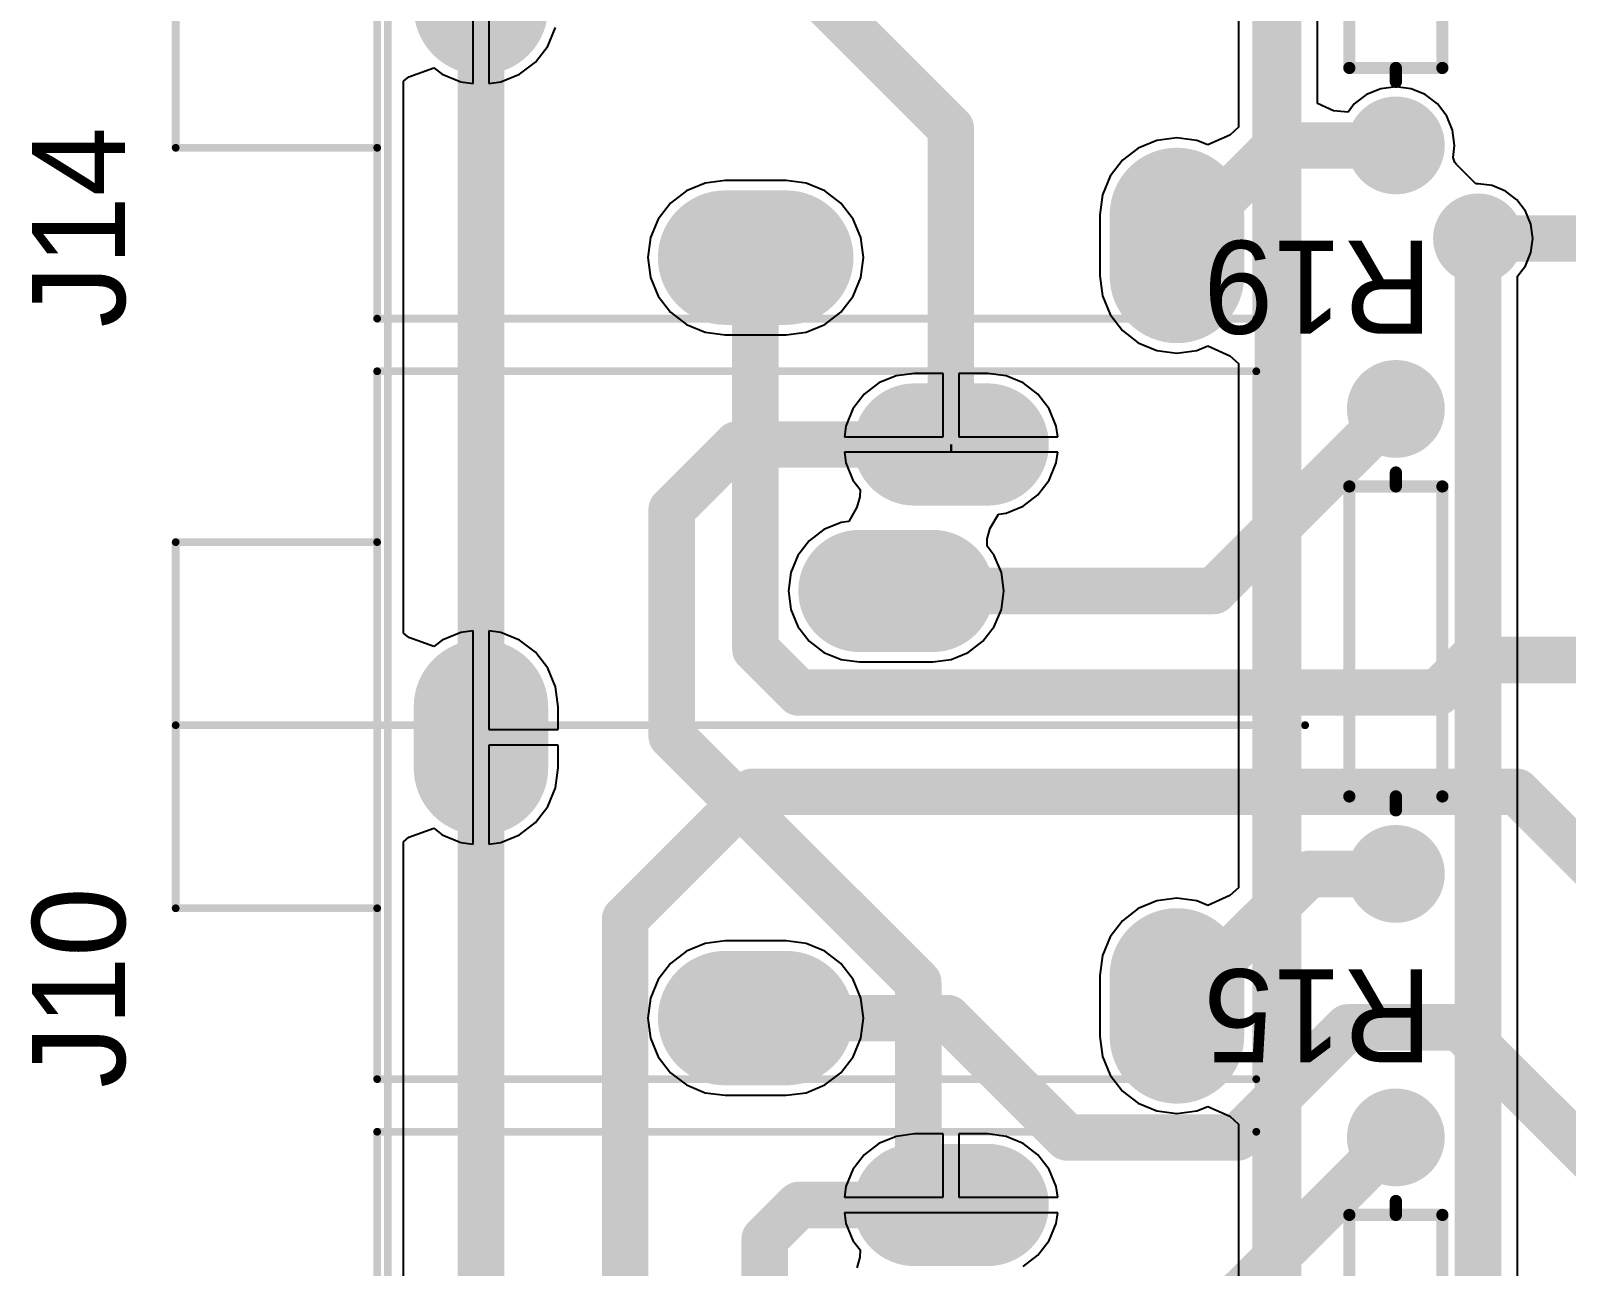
# Model space of a CAD drawing. Header units: millimetres. Extents: x 2.82 to 7.12, y 0.77 to 5.15.
# Drawn here: x 2.825 to 3.815, y 2.872 to 3.669 of the extents above; entities that cross this region are included whole.
import ezdxf

# ---------------------------------------------------------------- set-up
doc = ezdxf.new("R2010")
doc.units = ezdxf.units.MM
doc.header["$MEASUREMENT"] = 0
for name, color, linetype in [('BottomLayer', 5, 'Continuous'), ('BottomSolder', 6, 'Continuous'), ('Mechanical1', 6, 'Continuous'), ('MultiLayer', 9, 'Continuous'), ('PadHoleLayer', 156, 'Continuous'), ('TopLayer', 1, 'Continuous'), ('TopOverlay', 2, 'Continuous'), ('TopSolder', 216, 'Continuous'), ('ViaHoleLayer', 16, 'Continuous')]:
    doc.layers.add(name, color=color, linetype=linetype)

msp = doc.modelspace()

# ---------------------------------------------------------------- linework, layer by layer
at = {"layer": 'BottomLayer'}
for points, const_width in [([(3.115, 3.68403), (3.115, 3.7234)], 0.07874), ([(3.56382, 3.53049), (3.62833, 3.595)], 0.03), ([(3.62833, 3.595), (3.705, 3.595)], 0.03), ([(3.56382, 3.5108), (3.56382, 3.55017)], 0.07874), ([(3.27248, 3.52262), (3.31185, 3.52262)], 0.07874), ([(3.758, 3.535), (4.255, 3.535)], 0.03), ([(3.292, 3.27), (3.292, 3.52262)], 0.03), ([(3.292, 3.52262), (3.29217, 3.52262)], 0.03), ([(3.39453, 3.40205), (3.44177, 3.40205)], 0.07087), ([(3.58756, 3.30756), (3.705, 3.425)], 0.03), ([(3.35909, 3.30756), (3.40634, 3.30756)], 0.07087), ([(3.38272, 3.30756), (3.58756, 3.30756)], 0.03), ([(3.292, 3.27), (3.32, 3.242)], 0.03), ([(3.732, 3.242), (3.753, 3.263)], 0.03), ([(3.753, 3.263), (4.277, 3.263)], 0.03), ([(3.115, 3.19339), (3.115, 3.23276)], 0.07874), ([(3.32, 3.242), (3.732, 3.242)], 0.03), ([(3.208, 3.096), (3.29, 3.178)], 0.03), ([(3.29, 3.178), (3.783, 3.178)], 0.03), ([(3.783, 3.178), (3.94, 3.021)], 0.03), ([(3.56382, 3.03985), (3.64897, 3.125)], 0.03), ([(3.64897, 3.125), (3.705, 3.125)], 0.03), ([(3.208, 2.55333), (3.208, 3.096)], 0.03), ([(3.56382, 3.02016), (3.56382, 3.05953)], 0.07874), ([(3.27248, 3.03197), (3.31185, 3.03197)], 0.07874), ([(3.29217, 3.03197), (3.41603, 3.03197)], 0.03), ([(3.41603, 3.03197), (3.493, 2.955)], 0.03), ([(3.603, 2.955), (3.674, 3.026)], 0.03), ([(3.674, 3.026), (3.746, 3.026)], 0.03), ([(3.746, 3.026), (4.15, 2.622)], 0.03), ([(3.493, 2.955), (3.603, 2.955)], 0.03), ([(3.56692, 2.81692), (3.705, 2.955)], 0.03), ([(3.39453, 2.91141), (3.44177, 2.91141)], 0.07087)]:
    msp.add_lwpolyline(points, dxfattribs=dict(at, const_width=const_width))
for points, const_width in [([(3.09531, 3.68403, 1), (3.13469, 3.68403, 1)], 0.03937), ([(3.69122, 3.595, 1), (3.71878, 3.595, 1)], 0.02756), ([(3.62083, 3.595, 1), (3.63583, 3.595, 1)], 0.015), ([(3.62083, 3.595, 1), (3.63583, 3.595, 1)], 0.015), ([(3.6975, 3.595, 1), (3.7125, 3.595, 1)], 0.015), ([(3.54413, 3.55017, 1), (3.5835, 3.55017, 1)], 0.03937), ([(3.2528, 3.52262, 1), (3.29217, 3.52262, 1)], 0.03937), ([(3.29217, 3.52262, 1), (3.33154, 3.52262, 1)], 0.03937), ([(3.7455, 3.535, 1), (3.7705, 3.535, 1)], 0.025), ([(3.54413, 3.5108, 1), (3.5835, 3.5108, 1)], 0.03937), ([(3.55632, 3.53049, 1), (3.57132, 3.53049, 1)], 0.015), ([(3.7505, 3.535, 1), (3.7655, 3.535, 1)], 0.015), ([(3.2845, 3.52262, 1), (3.2995, 3.52262, 1)], 0.015), ([(3.2845, 3.52262, 1), (3.2995, 3.52262, 1)], 0.015), ([(3.28467, 3.52262, 1), (3.29967, 3.52262, 1)], 0.015), ([(3.69122, 3.425, 1), (3.71878, 3.425, 1)], 0.02756), ([(3.37681, 3.40205, 1), (3.41224, 3.40205, 1)], 0.03543), ([(3.42406, 3.40205, 1), (3.45949, 3.40205, 1)], 0.03543), ([(3.6975, 3.425, 1), (3.7125, 3.425, 1)], 0.015), ([(3.34138, 3.30756, 1), (3.37681, 3.30756, 1)], 0.03543), ([(3.38862, 3.30756, 1), (3.42405, 3.30756, 1)], 0.03543), ([(3.37522, 3.30756, 1), (3.39022, 3.30756, 1)], 0.015), ([(3.58006, 3.30756, 1), (3.59506, 3.30756, 1)], 0.015), ([(3.58006, 3.30756, 1), (3.59506, 3.30756, 1)], 0.015), ([(3.2845, 3.27, 1), (3.2995, 3.27, 1)], 0.015), ([(3.2845, 3.27, 1), (3.2995, 3.27, 1)], 0.015), ([(3.7455, 3.263, 1), (3.7605, 3.263, 1)], 0.015), ([(3.7455, 3.263, 1), (3.7605, 3.263, 1)], 0.015), ([(3.09531, 3.23276, 1), (3.13469, 3.23276, 1)], 0.03937), ([(3.3125, 3.242, 1), (3.3275, 3.242, 1)], 0.015), ([(3.3125, 3.242, 1), (3.3275, 3.242, 1)], 0.015), ([(3.7245, 3.242, 1), (3.7395, 3.242, 1)], 0.015), ([(3.7245, 3.242, 1), (3.7395, 3.242, 1)], 0.015), ([(3.09531, 3.19339, 1), (3.13469, 3.19339, 1)], 0.03937), ([(3.2825, 3.178, 1), (3.2975, 3.178, 1)], 0.015), ([(3.2825, 3.178, 1), (3.2975, 3.178, 1)], 0.015), ([(3.7755, 3.178, 1), (3.7905, 3.178, 1)], 0.015), ([(3.7755, 3.178, 1), (3.7905, 3.178, 1)], 0.015), ([(3.69122, 3.125, 1), (3.71878, 3.125, 1)], 0.02756), ([(3.64147, 3.125, 1), (3.65647, 3.125, 1)], 0.015), ([(3.64147, 3.125, 1), (3.65647, 3.125, 1)], 0.015), ([(3.6975, 3.125, 1), (3.7125, 3.125, 1)], 0.015), ([(3.2005, 3.096, 1), (3.2155, 3.096, 1)], 0.015), ([(3.2005, 3.096, 1), (3.2155, 3.096, 1)], 0.015), ([(3.54413, 3.05953, 1), (3.5835, 3.05953, 1)], 0.03937), ([(3.2528, 3.03197, 1), (3.29217, 3.03197, 1)], 0.03937), ([(3.29217, 3.03197, 1), (3.33154, 3.03197, 1)], 0.03937), ([(3.54413, 3.02016, 1), (3.5835, 3.02016, 1)], 0.03937), ([(3.55632, 3.03985, 1), (3.57132, 3.03985, 1)], 0.015), ([(3.28467, 3.03197, 1), (3.29967, 3.03197, 1)], 0.015), ([(3.40853, 3.03197, 1), (3.42353, 3.03197, 1)], 0.015), ([(3.40853, 3.03197, 1), (3.42353, 3.03197, 1)], 0.015), ([(3.6665, 3.026, 1), (3.6815, 3.026, 1)], 0.015), ([(3.6665, 3.026, 1), (3.6815, 3.026, 1)], 0.015), ([(3.7385, 3.026, 1), (3.7535, 3.026, 1)], 0.015), ([(3.7385, 3.026, 1), (3.7535, 3.026, 1)], 0.015), ([(3.69122, 2.955, 1), (3.71878, 2.955, 1)], 0.02756), ([(3.4855, 2.955, 1), (3.5005, 2.955, 1)], 0.015), ([(3.4855, 2.955, 1), (3.5005, 2.955, 1)], 0.015), ([(3.5955, 2.955, 1), (3.6105, 2.955, 1)], 0.015), ([(3.5955, 2.955, 1), (3.6105, 2.955, 1)], 0.015), ([(3.6975, 2.955, 1), (3.7125, 2.955, 1)], 0.015), ([(3.37681, 2.91141, 1), (3.41224, 2.91141, 1)], 0.03543), ([(3.42406, 2.91141, 1), (3.45949, 2.91141, 1)], 0.03543)]:
    msp.add_lwpolyline(points, format="xyb", close=True, dxfattribs=dict(at, const_width=const_width))
at = {"layer": 'BottomSolder'}
for points, const_width in [([(3.115, 3.68403), (3.115, 3.7234)], 0.08674), ([(3.56382, 3.5108), (3.56382, 3.55017)], 0.08674), ([(3.27248, 3.52262), (3.31185, 3.52262)], 0.08674), ([(3.39453, 3.40205), (3.44177, 3.40205)], 0.07887), ([(3.35909, 3.30756), (3.40634, 3.30756)], 0.07887), ([(3.115, 3.19339), (3.115, 3.23276)], 0.08674), ([(3.56382, 3.02016), (3.56382, 3.05953)], 0.08674), ([(3.27248, 3.03197), (3.31185, 3.03197)], 0.08674), ([(3.39453, 2.91141), (3.44177, 2.91141)], 0.07887)]:
    msp.add_lwpolyline(points, dxfattribs=dict(at, const_width=const_width))
for points, const_width in [([(3.09332, 3.68403, 1), (3.13668, 3.68403, 1)], 0.04337), ([(3.68922, 3.595, 1), (3.72078, 3.595, 1)], 0.03156), ([(3.54213, 3.55017, 1), (3.5855, 3.55017, 1)], 0.04337), ([(3.2508, 3.52262, 1), (3.29417, 3.52262, 1)], 0.04337), ([(3.29017, 3.52262, 1), (3.33354, 3.52262, 1)], 0.04337), ([(3.7435, 3.535, 1), (3.7725, 3.535, 1)], 0.029), ([(3.54213, 3.5108, 1), (3.5855, 3.5108, 1)], 0.04337), ([(3.68922, 3.425, 1), (3.72078, 3.425, 1)], 0.03156), ([(3.37481, 3.40205, 1), (3.41424, 3.40205, 1)], 0.03943), ([(3.42206, 3.40205, 1), (3.46149, 3.40205, 1)], 0.03943), ([(3.33938, 3.30756, 1), (3.37881, 3.30756, 1)], 0.03943), ([(3.38662, 3.30756, 1), (3.42605, 3.30756, 1)], 0.03943), ([(3.09332, 3.23276, 1), (3.13668, 3.23276, 1)], 0.04337), ([(3.09332, 3.19339, 1), (3.13668, 3.19339, 1)], 0.04337), ([(3.68922, 3.125, 1), (3.72078, 3.125, 1)], 0.03156), ([(3.54213, 3.05953, 1), (3.5855, 3.05953, 1)], 0.04337), ([(3.2508, 3.03197, 1), (3.29417, 3.03197, 1)], 0.04337), ([(3.29017, 3.03197, 1), (3.33354, 3.03197, 1)], 0.04337), ([(3.54213, 3.02016, 1), (3.5855, 3.02016, 1)], 0.04337), ([(3.68922, 2.955, 1), (3.72078, 2.955, 1)], 0.03156), ([(3.37481, 2.91141, 1), (3.41424, 2.91141, 1)], 0.03943), ([(3.42206, 2.91141, 1), (3.46149, 2.91141, 1)], 0.03943)]:
    msp.add_lwpolyline(points, format="xyb", close=True, dxfattribs=dict(at, const_width=const_width))
at = {"layer": 'Mechanical1', "const_width": 0.005}
msp.add_lwpolyline([(3.055, 0.995), (3.055, 4.945)], dxfattribs=at)
at = {"layer": 'MultiLayer'}
for points, const_width in [([(3.115, 3.68403), (3.115, 3.7234)], 0.07874), ([(3.56382, 3.5108), (3.56382, 3.55017)], 0.07874), ([(3.27248, 3.52262), (3.31185, 3.52262)], 0.07874), ([(3.39453, 3.40205), (3.44177, 3.40205)], 0.07087), ([(3.35909, 3.30756), (3.40634, 3.30756)], 0.07087), ([(3.115, 3.19339), (3.115, 3.23276)], 0.07874), ([(3.56382, 3.02016), (3.56382, 3.05953)], 0.07874), ([(3.27248, 3.03197), (3.31185, 3.03197)], 0.07874), ([(3.39453, 2.91141), (3.44177, 2.91141)], 0.07087)]:
    msp.add_lwpolyline(points, dxfattribs=dict(at, const_width=const_width))
for points, const_width in [([(3.09531, 3.68403, 1), (3.13469, 3.68403, 1)], 0.03937), ([(3.69122, 3.595, 1), (3.71878, 3.595, 1)], 0.02756), ([(3.54413, 3.55017, 1), (3.5835, 3.55017, 1)], 0.03937), ([(3.2528, 3.52262, 1), (3.29217, 3.52262, 1)], 0.03937), ([(3.29217, 3.52262, 1), (3.33154, 3.52262, 1)], 0.03937), ([(3.7455, 3.535, 1), (3.7705, 3.535, 1)], 0.025), ([(3.54413, 3.5108, 1), (3.5835, 3.5108, 1)], 0.03937), ([(3.69122, 3.425, 1), (3.71878, 3.425, 1)], 0.02756), ([(3.37681, 3.40205, 1), (3.41224, 3.40205, 1)], 0.03543), ([(3.42406, 3.40205, 1), (3.45949, 3.40205, 1)], 0.03543), ([(3.34138, 3.30756, 1), (3.37681, 3.30756, 1)], 0.03543), ([(3.38862, 3.30756, 1), (3.42405, 3.30756, 1)], 0.03543), ([(3.09531, 3.23276, 1), (3.13469, 3.23276, 1)], 0.03937), ([(3.09531, 3.19339, 1), (3.13469, 3.19339, 1)], 0.03937), ([(3.69122, 3.125, 1), (3.71878, 3.125, 1)], 0.02756), ([(3.54413, 3.05953, 1), (3.5835, 3.05953, 1)], 0.03937), ([(3.2528, 3.03197, 1), (3.29217, 3.03197, 1)], 0.03937), ([(3.29217, 3.03197, 1), (3.33154, 3.03197, 1)], 0.03937), ([(3.54413, 3.02016, 1), (3.5835, 3.02016, 1)], 0.03937), ([(3.69122, 2.955, 1), (3.71878, 2.955, 1)], 0.02756), ([(3.37681, 2.91141, 1), (3.41224, 2.91141, 1)], 0.03543), ([(3.42406, 2.91141, 1), (3.45949, 2.91141, 1)], 0.03543)]:
    msp.add_lwpolyline(points, format="xyb", close=True, dxfattribs=dict(at, const_width=const_width))
at = {"layer": 'PadHoleLayer'}
for points, const_width in [([(3.69663, 3.595, 1), (3.71337, 3.595, 1)], 0.01673), ([(3.54905, 3.53049, 1), (3.57858, 3.53049, 1)], 0.02953), ([(3.2774, 3.52262, 1), (3.30693, 3.52262, 1)], 0.02953), ([(3.69663, 3.425, 1), (3.71337, 3.425, 1)], 0.01673), ([(3.40437, 3.40205, 1), (3.43193, 3.40205, 1)], 0.02756), ([(3.36894, 3.30756, 1), (3.3965, 3.30756, 1)], 0.02756), ([(3.10024, 3.21308, 1), (3.12976, 3.21308, 1)], 0.02953), ([(3.69663, 3.125, 1), (3.71337, 3.125, 1)], 0.01673), ([(3.2774, 3.03197, 1), (3.30693, 3.03197, 1)], 0.02953), ([(3.54905, 3.03985, 1), (3.57858, 3.03985, 1)], 0.02953), ([(3.69663, 2.955, 1), (3.71337, 2.955, 1)], 0.01673), ([(3.40437, 2.91141, 1), (3.43193, 2.91141, 1)], 0.02756)]:
    msp.add_lwpolyline(points, format="xyb", close=True, dxfattribs=dict(at, const_width=const_width))
at = {"layer": 'TopLayer'}
for p, q in [((3.11, 3.6349), (3.11, 3.70372)), ((3.60351, 3.713), (3.60351, 3.60676)), ((3.12, 3.69872), (3.12, 3.6349)), ((3.65449, 3.62196), (3.65449, 3.70244)), ((3.15812, 3.65914), (3.1631, 3.67114)), ((3.15021, 3.64882), (3.15812, 3.65914)), ((3.0685, 3.63931), (3.08468, 3.64506)), ((3.08468, 3.64506), (3.0901, 3.64091)), ((3.1399, 3.64091), (3.15021, 3.64882)), ((3.065, 3.63636), (3.0685, 3.63931)), ((3.065, 3.28043), (3.065, 3.63636)), ((3.0901, 3.64091), (3.10211, 3.63593)), ((3.10211, 3.63593), (3.11, 3.6349)), ((3.12, 3.6349), (3.12789, 3.63593)), ((3.12789, 3.63593), (3.1399, 3.64091)), ((3.68606, 3.62781), (3.67821, 3.62179)), ((3.6952, 3.63159), (3.68606, 3.62781)), ((3.705, 3.63288), (3.6952, 3.63159)), ((3.7148, 3.63159), (3.705, 3.63288)), ((3.72394, 3.62781), (3.7148, 3.63159)), ((3.73179, 3.62179), (3.72394, 3.62781)), ((3.66478, 3.6173), (3.65449, 3.62196)), ((3.67417, 3.61653), (3.66478, 3.6173)), ((3.67821, 3.62179), (3.67417, 3.61653)), ((3.73781, 3.61394), (3.73179, 3.62179)), ((3.60351, 3.60676), (3.59797, 3.60172)), ((3.74159, 3.6048), (3.73781, 3.61394)), ((3.74288, 3.595), (3.74159, 3.6048)), ((3.55093, 3.59827), (3.53892, 3.5933)), ((3.56382, 3.59997), (3.55093, 3.59827)), ((3.57671, 3.59827), (3.56382, 3.59997)), ((3.58383, 3.59533), (3.57671, 3.59827)), ((3.59797, 3.60172), (3.58383, 3.59533)), ((3.74187, 3.58729), (3.74288, 3.595)), ((3.52861, 3.58539), (3.52069, 3.57507)), ((3.53892, 3.5933), (3.52861, 3.58539)), ((3.74312, 3.58402), (3.74187, 3.58729)), ((3.52069, 3.57507), (3.51572, 3.56306)), ((3.74413, 3.58266), (3.74312, 3.58402)), ((3.75666, 3.57013), (3.74413, 3.58266)), ((3.24758, 3.56574), (3.23727, 3.55783)), ((3.25959, 3.57072), (3.24758, 3.56574)), ((3.27248, 3.57241), (3.25959, 3.57072)), ((3.31185, 3.57241), (3.27248, 3.57241)), ((3.32474, 3.57072), (3.31185, 3.57241)), ((3.33675, 3.56574), (3.32474, 3.57072)), ((3.34706, 3.55783), (3.33675, 3.56574)), ((3.758, 3.5703), (3.75666, 3.57013)), ((3.76714, 3.5691), (3.758, 3.5703)), ((3.77565, 3.56557), (3.76714, 3.5691)), ((3.78296, 3.55996), (3.77565, 3.56557)), ((3.23727, 3.55783), (3.22936, 3.54751)), ((3.35498, 3.54751), (3.34706, 3.55783)), ((3.51572, 3.56306), (3.51402, 3.55017)), ((3.78857, 3.55265), (3.78296, 3.55996)), ((3.22936, 3.54751), (3.22438, 3.5355)), ((3.35995, 3.5355), (3.35498, 3.54751)), ((3.51402, 3.55017), (3.51402, 3.5108)), ((3.7921, 3.54414), (3.78857, 3.55265)), ((3.22438, 3.5355), (3.22268, 3.52262)), ((3.36165, 3.52262), (3.35995, 3.5355)), ((3.7933, 3.535), (3.7921, 3.54414)), ((3.78857, 3.51735), (3.7921, 3.52586)), ((3.7921, 3.52586), (3.7933, 3.535)), ((3.22268, 3.52262), (3.22438, 3.50973)), ((3.35995, 3.50973), (3.36165, 3.52262)), ((3.78349, 3.51073), (3.78857, 3.51735)), ((3.22438, 3.50973), (3.22936, 3.49772)), ((3.35498, 3.49772), (3.35995, 3.50973)), ((3.51402, 3.5108), (3.51572, 3.49792)), ((3.78349, 2.59427), (3.78349, 3.51073)), ((3.22936, 3.49772), (3.23727, 3.4874)), ((3.34706, 3.4874), (3.35498, 3.49772)), ((3.51572, 3.49792), (3.52069, 3.48591)), ((3.23727, 3.4874), (3.24758, 3.47949)), ((3.33675, 3.47949), (3.34706, 3.4874)), ((3.52069, 3.48591), (3.52861, 3.47559)), ((3.24758, 3.47949), (3.25959, 3.47452)), ((3.32474, 3.47452), (3.33675, 3.47949)), ((3.25959, 3.47452), (3.27248, 3.47282)), ((3.27248, 3.47282), (3.31185, 3.47282)), ((3.31185, 3.47282), (3.32474, 3.47452)), ((3.52861, 3.47559), (3.53892, 3.46768)), ((3.53892, 3.46768), (3.55093, 3.46271)), ((3.55093, 3.46271), (3.56382, 3.46101)), ((3.56382, 3.46101), (3.57671, 3.46271)), ((3.57671, 3.46271), (3.58383, 3.46565)), ((3.58383, 3.46565), (3.59797, 3.45926)), ((3.59797, 3.45926), (3.60351, 3.45422)), ((3.38267, 3.44632), (3.37162, 3.44174)), ((3.39453, 3.44788), (3.38267, 3.44632)), ((3.41315, 3.44788), (3.39453, 3.44788)), ((3.41315, 3.40705), (3.41315, 3.44788)), ((3.44177, 3.44788), (3.42315, 3.44788)), ((3.42315, 3.44788), (3.42315, 3.40705)), ((3.45363, 3.44632), (3.44177, 3.44788)), ((3.46468, 3.44174), (3.45363, 3.44632)), ((3.60351, 3.45422), (3.60351, 3.11612)), ((3.37162, 3.44174), (3.36212, 3.43446)), ((3.47418, 3.43446), (3.46468, 3.44174)), ((3.36212, 3.43446), (3.35484, 3.42496)), ((3.48146, 3.42496), (3.47418, 3.43446)), ((3.35484, 3.42496), (3.35026, 3.41391)), ((3.48604, 3.41391), (3.48146, 3.42496)), ((3.35026, 3.41391), (3.34936, 3.40705)), ((3.34936, 3.40705), (3.41315, 3.40705)), ((3.42315, 3.40705), (3.48694, 3.40705)), ((3.48694, 3.40705), (3.48604, 3.41391)), ((3.41815, 3.39705), (3.34936, 3.39705)), ((3.34936, 3.39705), (3.35026, 3.39019)), ((3.41815, 3.39705), (3.41815, 3.40205)), ((3.41815, 3.40205), (3.41815, 3.40205)), ((3.41815, 3.40205), (3.41815, 3.39705)), ((3.48694, 3.39705), (3.41815, 3.39705)), ((3.48604, 3.39019), (3.48694, 3.39705)), ((3.35026, 3.39019), (3.35484, 3.37914)), ((3.48146, 3.37914), (3.48604, 3.39019)), ((3.35484, 3.37914), (3.3595, 3.37307)), ((3.47418, 3.36965), (3.48146, 3.37914)), ((3.3594, 3.36833), (3.35741, 3.36152)), ((3.3595, 3.37307), (3.3594, 3.36833)), ((3.46468, 3.36237), (3.47418, 3.36965)), ((3.35741, 3.36152), (3.35217, 3.35248)), ((3.44346, 3.3481), (3.4487, 3.35714)), ((3.4487, 3.35714), (3.45363, 3.35779)), ((3.45363, 3.35779), (3.46468, 3.36237)), ((3.33618, 3.34725), (3.32669, 3.33997)), ((3.34723, 3.35183), (3.33618, 3.34725)), ((3.35217, 3.35248), (3.34723, 3.35183)), ((3.44147, 3.34128), (3.44346, 3.3481)), ((3.32669, 3.33997), (3.31941, 3.33048)), ((3.44137, 3.33654), (3.44147, 3.34128)), ((3.31941, 3.33048), (3.31483, 3.31942)), ((3.44602, 3.33048), (3.44137, 3.33654)), ((3.4506, 3.31942), (3.44602, 3.33048)), ((3.31483, 3.31942), (3.31327, 3.30756)), ((3.45216, 3.30756), (3.4506, 3.31942)), ((3.31327, 3.30756), (3.31483, 3.2957)), ((3.4506, 3.2957), (3.45216, 3.30756)), ((3.31483, 3.2957), (3.31941, 3.28465)), ((3.44602, 3.28465), (3.4506, 3.2957)), ((3.0685, 3.27749), (3.065, 3.28043)), ((3.10211, 3.28086), (3.0901, 3.27589)), ((3.11, 3.2819), (3.10211, 3.28086)), ((3.11, 3.21308), (3.11, 3.2819)), ((3.12789, 3.28086), (3.12, 3.2819)), ((3.12, 3.2819), (3.12, 3.21808)), ((3.1399, 3.27589), (3.12789, 3.28086)), ((3.31941, 3.28465), (3.32669, 3.27516)), ((3.43874, 3.27516), (3.44602, 3.28465)), ((3.08468, 3.27173), (3.0685, 3.27749)), ((3.0901, 3.27589), (3.08468, 3.27173)), ((3.15021, 3.26797), (3.1399, 3.27589)), ((3.15812, 3.25766), (3.15021, 3.26797)), ((3.32669, 3.27516), (3.33618, 3.26788)), ((3.33618, 3.26788), (3.34723, 3.2633)), ((3.4182, 3.2633), (3.42925, 3.26788)), ((3.42925, 3.26788), (3.43874, 3.27516)), ((3.34723, 3.2633), (3.35909, 3.26174)), ((3.35909, 3.26174), (3.40634, 3.26174)), ((3.40634, 3.26174), (3.4182, 3.2633)), ((3.1631, 3.24565), (3.15812, 3.25766)), ((3.1648, 3.23276), (3.1631, 3.24565)), ((3.1648, 3.21808), (3.1648, 3.23276)), ((3.11, 3.14425), (3.11, 3.21308)), ((3.12, 3.21808), (3.1648, 3.21808)), ((3.1648, 3.20808), (3.12, 3.20808)), ((3.12, 3.20808), (3.12, 3.14425)), ((3.1648, 3.19339), (3.1648, 3.20808)), ((3.1631, 3.1805), (3.1648, 3.19339)), ((3.15812, 3.16849), (3.1631, 3.1805)), ((3.15021, 3.15818), (3.15812, 3.16849)), ((3.0685, 3.14867), (3.08468, 3.15442)), ((3.08468, 3.15442), (3.0901, 3.15027)), ((3.0901, 3.15027), (3.10211, 3.14529)), ((3.12789, 3.14529), (3.1399, 3.15027)), ((3.1399, 3.15027), (3.15021, 3.15818)), ((3.065, 3.14572), (3.0685, 3.14867)), ((3.065, 2.78979), (3.065, 3.14572)), ((3.10211, 3.14529), (3.11, 3.14425)), ((3.12, 3.14425), (3.12789, 3.14529)), ((3.56382, 3.10933), (3.55093, 3.10763)), ((3.57671, 3.10763), (3.56382, 3.10933)), ((3.59797, 3.11108), (3.58383, 3.10468)), ((3.60351, 3.11612), (3.59797, 3.11108)), ((3.53892, 3.10266), (3.52861, 3.09474)), ((3.55093, 3.10763), (3.53892, 3.10266)), ((3.58383, 3.10468), (3.57671, 3.10763)), ((3.52861, 3.09474), (3.52069, 3.08443)), ((3.25959, 3.08007), (3.24758, 3.0751)), ((3.27248, 3.08177), (3.25959, 3.08007)), ((3.31185, 3.08177), (3.27248, 3.08177)), ((3.32474, 3.08007), (3.31185, 3.08177)), ((3.33675, 3.0751), (3.32474, 3.08007)), ((3.52069, 3.08443), (3.51572, 3.07242)), ((3.24758, 3.0751), (3.23727, 3.06719)), ((3.34706, 3.06719), (3.33675, 3.0751)), ((3.51572, 3.07242), (3.51402, 3.05953)), ((3.23727, 3.06719), (3.22936, 3.05687)), ((3.35498, 3.05687), (3.34706, 3.06719)), ((3.22936, 3.05687), (3.22438, 3.04486)), ((3.35995, 3.04486), (3.35498, 3.05687)), ((3.51402, 3.05953), (3.51402, 3.02016)), ((3.22438, 3.04486), (3.22268, 3.03197)), ((3.36165, 3.03197), (3.35995, 3.04486)), ((3.22268, 3.03197), (3.22438, 3.01909)), ((3.35995, 3.01909), (3.36165, 3.03197)), ((3.22438, 3.01909), (3.22936, 3.00708)), ((3.35498, 3.00708), (3.35995, 3.01909)), ((3.51402, 3.02016), (3.51572, 3.00727)), ((3.22936, 3.00708), (3.23727, 2.99676)), ((3.34706, 2.99676), (3.35498, 3.00708)), ((3.51572, 3.00727), (3.52069, 2.99526)), ((3.23727, 2.99676), (3.24758, 2.98885)), ((3.33675, 2.98885), (3.34706, 2.99676)), ((3.52069, 2.99526), (3.52861, 2.98495)), ((3.24758, 2.98885), (3.25959, 2.98387)), ((3.25959, 2.98387), (3.27248, 2.98218)), ((3.27248, 2.98218), (3.31185, 2.98218)), ((3.31185, 2.98218), (3.32474, 2.98387)), ((3.32474, 2.98387), (3.33675, 2.98885)), ((3.52861, 2.98495), (3.53892, 2.97704)), ((3.53892, 2.97704), (3.55093, 2.97206)), ((3.55093, 2.97206), (3.56382, 2.97037)), ((3.56382, 2.97037), (3.57671, 2.97206)), ((3.57671, 2.97206), (3.58383, 2.97501)), ((3.58383, 2.97501), (3.59797, 2.96862)), ((3.59797, 2.96862), (3.60351, 2.96358)), ((3.60351, 2.96358), (3.60351, 2.62548)), ((3.37162, 2.9511), (3.36212, 2.94382)), ((3.38267, 2.95568), (3.37162, 2.9511)), ((3.39453, 2.95724), (3.38267, 2.95568)), ((3.41315, 2.95724), (3.39453, 2.95724)), ((3.41315, 2.91641), (3.41315, 2.95724)), ((3.44177, 2.95724), (3.42315, 2.95724)), ((3.42315, 2.95724), (3.42315, 2.91641)), ((3.45363, 2.95568), (3.44177, 2.95724)), ((3.46468, 2.9511), (3.45363, 2.95568)), ((3.47418, 2.94382), (3.46468, 2.9511)), ((3.36212, 2.94382), (3.35484, 2.93432)), ((3.48146, 2.93432), (3.47418, 2.94382)), ((3.35484, 2.93432), (3.35026, 2.92327)), ((3.48604, 2.92327), (3.48146, 2.93432)), ((3.35026, 2.92327), (3.34936, 2.91641)), ((3.48694, 2.91641), (3.48604, 2.92327)), ((3.34936, 2.91641), (3.41315, 2.91641)), ((3.42315, 2.91641), (3.48694, 2.91641)), ((3.41815, 2.90641), (3.34936, 2.90641)), ((3.34936, 2.90641), (3.35026, 2.89955)), ((3.48694, 2.90641), (3.41815, 2.90641)), ((3.48604, 2.89955), (3.48694, 2.90641)), ((3.35026, 2.89955), (3.35484, 2.8885)), ((3.48146, 2.8885), (3.48604, 2.89955)), ((3.35484, 2.8885), (3.3595, 2.88243)), ((3.3595, 2.88243), (3.3594, 2.87769)), ((3.47418, 2.87901), (3.48146, 2.8885)), ((3.3594, 2.87769), (3.35741, 2.87088)), ((3.46468, 2.87173), (3.47418, 2.87901))]:
    msp.add_line(p, q, dxfattribs=at)
for points, const_width in [([(3.115, 3.68403), (3.115, 3.7234)], 0.07874), ([(3.28, 3.744), (3.418, 3.606)], 0.03), ([(3.629, 2.357), (3.629, 3.713)], 0.03), ([(3.115, 3.21308), (3.115, 3.70372)], 0.03), ([(3.418, 3.40205), (3.418, 3.606)], 0.03), ([(3.56382, 3.5108), (3.56382, 3.55017)], 0.07874), ([(3.27248, 3.52262), (3.31185, 3.52262)], 0.07874), ([(3.758, 2.57), (3.758, 3.535)], 0.03), ([(3.39453, 3.40205), (3.44177, 3.40205)], 0.07087), ([(3.238, 3.36005), (3.28, 3.40205)], 0.03), ([(3.28, 3.40205), (3.418, 3.40205)], 0.03), ([(3.418, 3.40205), (3.41815, 3.40205)], 0.03), ([(3.238, 3.214), (3.238, 3.36005)], 0.03), ([(3.35909, 3.30756), (3.40634, 3.30756)], 0.07087), ([(3.115, 3.19339), (3.115, 3.23276)], 0.07874), ([(3.238, 3.214), (3.397, 3.055)], 0.03), ([(3.115, 2.72244), (3.115, 3.21308)], 0.03), ([(3.56382, 3.02016), (3.56382, 3.05953)], 0.07874), ([(3.27248, 3.03197), (3.31185, 3.03197)], 0.07874), ([(3.397, 2.91141), (3.397, 3.055)], 0.03), ([(3.39453, 2.91141), (3.44177, 2.91141)], 0.07087), ([(3.298, 2.88941), (3.32, 2.91141)], 0.03), ([(3.32, 2.91141), (3.397, 2.91141)], 0.03), ([(3.397, 2.91141), (3.41815, 2.91141)], 0.03), ([(3.298, 2.705), (3.298, 2.88941)], 0.03)]:
    msp.add_lwpolyline(points, dxfattribs=dict(at, const_width=const_width))
for points, const_width in [([(3.09531, 3.68403, 1), (3.13469, 3.68403, 1)], 0.03937), ([(3.4105, 3.606, 1), (3.4255, 3.606, 1)], 0.015), ([(3.4105, 3.606, 1), (3.4255, 3.606, 1)], 0.015), ([(3.69122, 3.595, 1), (3.71878, 3.595, 1)], 0.02756), ([(3.54413, 3.55017, 1), (3.5835, 3.55017, 1)], 0.03937), ([(3.2528, 3.52262, 1), (3.29217, 3.52262, 1)], 0.03937), ([(3.29217, 3.52262, 1), (3.33154, 3.52262, 1)], 0.03937), ([(3.7455, 3.535, 1), (3.7705, 3.535, 1)], 0.025), ([(3.54413, 3.5108, 1), (3.5835, 3.5108, 1)], 0.03937), ([(3.7505, 3.535, 1), (3.7655, 3.535, 1)], 0.015), ([(3.69122, 3.425, 1), (3.71878, 3.425, 1)], 0.02756), ([(3.37681, 3.40205, 1), (3.41224, 3.40205, 1)], 0.03543), ([(3.42406, 3.40205, 1), (3.45949, 3.40205, 1)], 0.03543), ([(3.2725, 3.40205, 1), (3.2875, 3.40205, 1)], 0.015), ([(3.2725, 3.40205, 1), (3.2875, 3.40205, 1)], 0.015), ([(3.4105, 3.40205, 1), (3.4255, 3.40205, 1)], 0.015), ([(3.4105, 3.40205, 1), (3.4255, 3.40205, 1)], 0.015), ([(3.4105, 3.40205, 1), (3.4255, 3.40205, 1)], 0.015), ([(3.41065, 3.40205, 1), (3.42565, 3.40205, 1)], 0.015), ([(3.2305, 3.36005, 1), (3.2455, 3.36005, 1)], 0.015), ([(3.2305, 3.36005, 1), (3.2455, 3.36005, 1)], 0.015), ([(3.34138, 3.30756, 1), (3.37681, 3.30756, 1)], 0.03543), ([(3.38862, 3.30756, 1), (3.42405, 3.30756, 1)], 0.03543), ([(3.09531, 3.23276, 1), (3.13469, 3.23276, 1)], 0.03937), ([(3.09531, 3.19339, 1), (3.13469, 3.19339, 1)], 0.03937), ([(3.2305, 3.214, 1), (3.2455, 3.214, 1)], 0.015), ([(3.2305, 3.214, 1), (3.2455, 3.214, 1)], 0.015), ([(3.1075, 3.21308, 1), (3.1225, 3.21308, 1)], 0.015), ([(3.1075, 3.21308, 1), (3.1225, 3.21308, 1)], 0.015), ([(3.69122, 3.125, 1), (3.71878, 3.125, 1)], 0.02756), ([(3.54413, 3.05953, 1), (3.5835, 3.05953, 1)], 0.03937), ([(3.2528, 3.03197, 1), (3.29217, 3.03197, 1)], 0.03937), ([(3.29217, 3.03197, 1), (3.33154, 3.03197, 1)], 0.03937), ([(3.3895, 3.055, 1), (3.4045, 3.055, 1)], 0.015), ([(3.3895, 3.055, 1), (3.4045, 3.055, 1)], 0.015), ([(3.54413, 3.02016, 1), (3.5835, 3.02016, 1)], 0.03937), ([(3.69122, 2.955, 1), (3.71878, 2.955, 1)], 0.02756), ([(3.37681, 2.91141, 1), (3.41224, 2.91141, 1)], 0.03543), ([(3.42406, 2.91141, 1), (3.45949, 2.91141, 1)], 0.03543), ([(3.3125, 2.91141, 1), (3.3275, 2.91141, 1)], 0.015), ([(3.3125, 2.91141, 1), (3.3275, 2.91141, 1)], 0.015), ([(3.3895, 2.91141, 1), (3.4045, 2.91141, 1)], 0.015), ([(3.3895, 2.91141, 1), (3.4045, 2.91141, 1)], 0.015), ([(3.3895, 2.91141, 1), (3.4045, 2.91141, 1)], 0.015), ([(3.41065, 2.91141, 1), (3.42565, 2.91141, 1)], 0.015), ([(3.2905, 2.88941, 1), (3.3055, 2.88941, 1)], 0.015), ([(3.2905, 2.88941, 1), (3.3055, 2.88941, 1)], 0.015)]:
    msp.add_lwpolyline(points, format="xyb", close=True, dxfattribs=dict(at, const_width=const_width))
at = {"layer": 'TopOverlay'}
for points, const_width in [([(3.04807, 3.48325), (3.04807, 3.93994)], 0.005), ([(3.615, 3.48325), (3.615, 3.93994)], 0.005), ([(3.675, 3.645), (3.675, 3.845)], 0.00787), ([(3.735, 3.645), (3.735, 3.845)], 0.00787), ([(2.91815, 3.59348), (2.91815, 3.8297)], 0.005), ([(3.675, 3.645), (3.705, 3.645)], 0.00787), ([(3.705, 3.645), (3.735, 3.645)], 0.00787), ([(3.705, 3.636), (3.705, 3.645)], 0.00787), ([(2.91815, 3.59348), (3.04807, 3.59348)], 0.005), ([(3.04807, 3.48325), (3.615, 3.48325)], 0.005), ([(3.04807, 2.9926), (3.04807, 3.4493)], 0.005), ([(3.04807, 3.4493), (3.615, 3.4493)], 0.005), ([(3.615, 2.9926), (3.615, 3.4493)], 0.005), ([(3.705, 3.375), (3.705, 3.384)], 0.00787), ([(3.675, 3.375), (3.735, 3.375)], 0.00787), ([(3.675, 3.175), (3.675, 3.375)], 0.00787), ([(3.735, 3.175), (3.735, 3.375)], 0.00787), ([(2.91815, 3.10284), (2.91815, 3.33906)], 0.005), ([(2.91815, 3.33906), (3.04807, 3.33906)], 0.005), ([(2.91815, 3.22095), (3.6465, 3.22095)], 0.005), ([(3.675, 3.175), (3.705, 3.175)], 0.00787), ([(3.705, 3.175), (3.735, 3.175)], 0.00787), ([(3.705, 3.166), (3.705, 3.175)], 0.00787), ([(2.91815, 3.10284), (3.04807, 3.10284)], 0.005), ([(3.04807, 2.9926), (3.615, 2.9926)], 0.005), ([(3.04807, 2.50196), (3.04807, 2.95866)], 0.005), ([(3.04807, 2.95866), (3.615, 2.95866)], 0.005), ([(3.615, 2.50196), (3.615, 2.95866)], 0.005), ([(3.705, 2.905), (3.705, 2.914)], 0.00787), ([(3.675, 2.905), (3.735, 2.905)], 0.00787), ([(3.675, 2.705), (3.675, 2.905)], 0.00787), ([(3.735, 2.705), (3.735, 2.905)], 0.00787)]:
    msp.add_lwpolyline(points, dxfattribs=dict(at, const_width=const_width))
for points, const_width in [([(3.67303, 3.645, 1), (3.67697, 3.645, 1)], 0.00394), ([(3.67303, 3.645, 1), (3.67697, 3.645, 1)], 0.00394), ([(3.70303, 3.645, 1), (3.70697, 3.645, 1)], 0.00394), ([(3.70303, 3.645, 1), (3.70697, 3.645, 1)], 0.00394), ([(3.70303, 3.645, 1), (3.70697, 3.645, 1)], 0.00394), ([(3.73303, 3.645, 1), (3.73697, 3.645, 1)], 0.00394), ([(3.73303, 3.645, 1), (3.73697, 3.645, 1)], 0.00394), ([(3.70303, 3.636, 1), (3.70697, 3.636, 1)], 0.00394), ([(2.9169, 3.59348, 1), (2.9194, 3.59348, 1)], 0.0025), ([(2.9169, 3.59348, 1), (2.9194, 3.59348, 1)], 0.0025), ([(3.04682, 3.59348, 1), (3.04932, 3.59348, 1)], 0.0025), ([(3.04682, 3.48325, 1), (3.04932, 3.48325, 1)], 0.0025), ([(3.04682, 3.48325, 1), (3.04932, 3.48325, 1)], 0.0025), ([(3.61375, 3.48325, 1), (3.61625, 3.48325, 1)], 0.0025), ([(3.61375, 3.48325, 1), (3.61625, 3.48325, 1)], 0.0025), ([(3.04682, 3.4493, 1), (3.04932, 3.4493, 1)], 0.0025), ([(3.04682, 3.4493, 1), (3.04932, 3.4493, 1)], 0.0025), ([(3.61375, 3.4493, 1), (3.61625, 3.4493, 1)], 0.0025), ([(3.61375, 3.4493, 1), (3.61625, 3.4493, 1)], 0.0025), ([(3.70303, 3.384, 1), (3.70697, 3.384, 1)], 0.00394), ([(3.67303, 3.375, 1), (3.67697, 3.375, 1)], 0.00394), ([(3.67303, 3.375, 1), (3.67697, 3.375, 1)], 0.00394), ([(3.70303, 3.375, 1), (3.70697, 3.375, 1)], 0.00394), ([(3.73303, 3.375, 1), (3.73697, 3.375, 1)], 0.00394), ([(3.73303, 3.375, 1), (3.73697, 3.375, 1)], 0.00394), ([(2.9169, 3.33906, 1), (2.9194, 3.33906, 1)], 0.0025), ([(2.9169, 3.33906, 1), (2.9194, 3.33906, 1)], 0.0025), ([(3.04682, 3.33906, 1), (3.04932, 3.33906, 1)], 0.0025), ([(2.9169, 3.22095, 1), (2.9194, 3.22095, 1)], 0.0025), ([(3.64525, 3.22095, 1), (3.64775, 3.22095, 1)], 0.0025), ([(3.67303, 3.175, 1), (3.67697, 3.175, 1)], 0.00394), ([(3.67303, 3.175, 1), (3.67697, 3.175, 1)], 0.00394), ([(3.70303, 3.175, 1), (3.70697, 3.175, 1)], 0.00394), ([(3.70303, 3.175, 1), (3.70697, 3.175, 1)], 0.00394), ([(3.70303, 3.175, 1), (3.70697, 3.175, 1)], 0.00394), ([(3.73303, 3.175, 1), (3.73697, 3.175, 1)], 0.00394), ([(3.73303, 3.175, 1), (3.73697, 3.175, 1)], 0.00394), ([(3.70303, 3.166, 1), (3.70697, 3.166, 1)], 0.00394), ([(2.9169, 3.10284, 1), (2.9194, 3.10284, 1)], 0.0025), ([(2.9169, 3.10284, 1), (2.9194, 3.10284, 1)], 0.0025), ([(3.04682, 3.10284, 1), (3.04932, 3.10284, 1)], 0.0025), ([(3.04682, 2.9926, 1), (3.04932, 2.9926, 1)], 0.0025), ([(3.04682, 2.9926, 1), (3.04932, 2.9926, 1)], 0.0025), ([(3.61375, 2.9926, 1), (3.61625, 2.9926, 1)], 0.0025), ([(3.61375, 2.9926, 1), (3.61625, 2.9926, 1)], 0.0025), ([(3.04682, 2.95866, 1), (3.04932, 2.95866, 1)], 0.0025), ([(3.04682, 2.95866, 1), (3.04932, 2.95866, 1)], 0.0025), ([(3.61375, 2.95866, 1), (3.61625, 2.95866, 1)], 0.0025), ([(3.61375, 2.95866, 1), (3.61625, 2.95866, 1)], 0.0025), ([(3.70303, 2.914, 1), (3.70697, 2.914, 1)], 0.00394), ([(3.67303, 2.905, 1), (3.67697, 2.905, 1)], 0.00394), ([(3.67303, 2.905, 1), (3.67697, 2.905, 1)], 0.00394), ([(3.70303, 2.905, 1), (3.70697, 2.905, 1)], 0.00394), ([(3.73303, 2.905, 1), (3.73697, 2.905, 1)], 0.00394), ([(3.73303, 2.905, 1), (3.73697, 2.905, 1)], 0.00394)]:
    msp.add_lwpolyline(points, format="xyb", close=True, dxfattribs=dict(at, const_width=const_width))
at = {"layer": 'TopSolder'}
for points, const_width in [([(3.115, 3.68403), (3.115, 3.7234)], 0.08674), ([(3.56382, 3.5108), (3.56382, 3.55017)], 0.08674), ([(3.27248, 3.52262), (3.31185, 3.52262)], 0.08674), ([(3.39453, 3.40205), (3.44177, 3.40205)], 0.07887), ([(3.35909, 3.30756), (3.40634, 3.30756)], 0.07887), ([(3.115, 3.19339), (3.115, 3.23276)], 0.08674), ([(3.56382, 3.02016), (3.56382, 3.05953)], 0.08674), ([(3.27248, 3.03197), (3.31185, 3.03197)], 0.08674), ([(3.39453, 2.91141), (3.44177, 2.91141)], 0.07887)]:
    msp.add_lwpolyline(points, dxfattribs=dict(at, const_width=const_width))
for points, const_width in [([(3.09332, 3.68403, 1), (3.13668, 3.68403, 1)], 0.04337), ([(3.68922, 3.595, 1), (3.72078, 3.595, 1)], 0.03156), ([(3.54213, 3.55017, 1), (3.5855, 3.55017, 1)], 0.04337), ([(3.2508, 3.52262, 1), (3.29417, 3.52262, 1)], 0.04337), ([(3.29017, 3.52262, 1), (3.33354, 3.52262, 1)], 0.04337), ([(3.7435, 3.535, 1), (3.7725, 3.535, 1)], 0.029), ([(3.54213, 3.5108, 1), (3.5855, 3.5108, 1)], 0.04337), ([(3.68922, 3.425, 1), (3.72078, 3.425, 1)], 0.03156), ([(3.37481, 3.40205, 1), (3.41424, 3.40205, 1)], 0.03943), ([(3.42206, 3.40205, 1), (3.46149, 3.40205, 1)], 0.03943), ([(3.33938, 3.30756, 1), (3.37881, 3.30756, 1)], 0.03943), ([(3.38662, 3.30756, 1), (3.42605, 3.30756, 1)], 0.03943), ([(3.09332, 3.23276, 1), (3.13668, 3.23276, 1)], 0.04337), ([(3.09332, 3.19339, 1), (3.13668, 3.19339, 1)], 0.04337), ([(3.68922, 3.125, 1), (3.72078, 3.125, 1)], 0.03156), ([(3.54213, 3.05953, 1), (3.5855, 3.05953, 1)], 0.04337), ([(3.2508, 3.03197, 1), (3.29417, 3.03197, 1)], 0.04337), ([(3.29017, 3.03197, 1), (3.33354, 3.03197, 1)], 0.04337), ([(3.54213, 3.02016, 1), (3.5855, 3.02016, 1)], 0.04337), ([(3.68922, 2.955, 1), (3.72078, 2.955, 1)], 0.03156), ([(3.37481, 2.91141, 1), (3.41424, 2.91141, 1)], 0.03943), ([(3.42206, 2.91141, 1), (3.46149, 2.91141, 1)], 0.03943)]:
    msp.add_lwpolyline(points, format="xyb", close=True, dxfattribs=dict(at, const_width=const_width))
at = {"layer": 'ViaHoleLayer', "const_width": 0.014}
msp.add_lwpolyline([(3.751, 3.535, 1), (3.765, 3.535, 1)], format="xyb", close=True, dxfattribs=at)

# ---------------------------------------------------------------- texts
at = {"layer": 'TopOverlay'}
for s, rotation, p in [('J14', 90, (2.88556, 3.4775)), ('R19', 180, (3.7285, 3.5335)), ('J10', 90, (2.88556, 2.98686)), ('R15', 180, (3.7285, 3.0635))]:
    msp.add_text(s, height=0.06, rotation=rotation, dxfattribs=at).set_placement(p)

doc.saveas('drawing.dxf')
